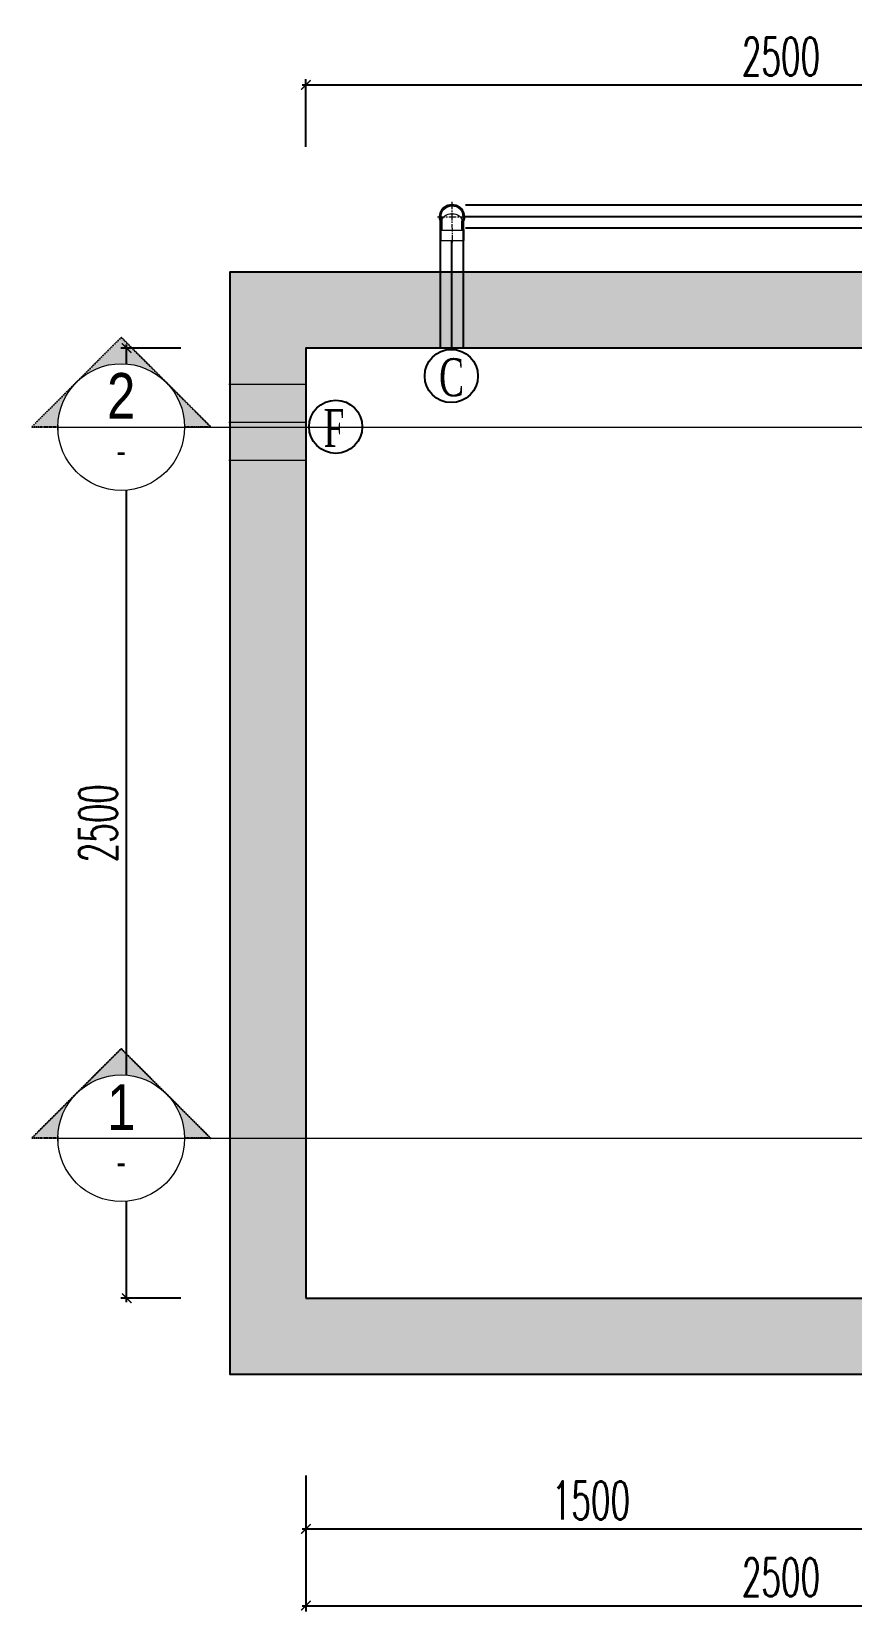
# Model space of a CAD drawing. Header units: millimetres. Extents: x -225363 to 347188, y -782467 to 813415.
# Drawn here: x 47211 to 49368, y 17715 to 21872 of the extents above; entities that cross this region are included whole.
import ezdxf
from ezdxf.enums import TextEntityAlignment as Align

# ---------------------------------------------------------------- set-up
doc = ezdxf.new("R2010")
doc.units = ezdxf.units.MM
doc.set_wipeout_variables(frame=1)
for name, pattern in [('$1$HIDDEN', [0.375, 0.25, -0.125]), ('CENTER2', [1.125, 0.75, -0.125, 0.125, -0.125]), ('HIDDEN', [0.375, 0.25, -0.125])]:
    doc.linetypes.add(name, pattern=pattern)
for name, color, linetype, lineweight in [('0.04 Thu tràn', 6, 'Continuous', 0), ('day dien nguon', 251, 'Continuous', 9), ('duong bao khuat', 251, 'Continuous', 0), ('Duong tam', 32, 'CENTER2', 0), ('KTV-KT-NET THAY', 7, 'Continuous', 18), ('KTV-KT-TEXT CHU', 7, 'Continuous', 9), ('KTV-KT-TEXT GHI CHU', 2, 'Continuous', 5), ('Net manh', 54, 'Continuous', 0), ('Phu kien uPVC', 3, 'Continuous', 0)]:
    doc.layers.add(name, color=color, linetype=linetype, lineweight=lineweight)
for name, color, linetype in [('0.06 Trả nước', 3, 'Continuous'), ('KTV-KT-NET CAT SECTION', 9, 'HIDDEN'), ('Text', 3, 'Continuous')]:
    doc.layers.add(name, color=color, linetype=linetype)
doc.styles.add('Arial', font='arial_1.ttf')
doc.styles.add('HW_vnsimli', font='vnsimli.shx', dxfattribs={"width": 0.6})
doc.styles.add('mat bang 150', font='vntimeh.shx', dxfattribs={"width": 0.75})
doc.dimstyles.new('HW_ 1-50', dxfattribs={"dimscale": 50, "dimtxt": 2, "dimasz": 0.5, "dimexe": 0.3, "dimexo": 0, "dimgap": 0.5, "dimtad": 1, "dimdec": 0, "dimrnd": 10, "dimzin": 0, "dimdsep": 46, "dimtxsty": 'HW_vnsimli', "dimblk": 'ARCHTICK', "dimcen": 0.5, "dimdle": 0.2, "dimclrd": 8, "dimclre": 8, "dimclrt": 3, "dimadec": 0, "dimazin": 0, "dimtfac": 0.0001, "dimtdec": 0, "dimtix": 1, "dimtmove": 0, "dimatfit": 3, "dimldrblk": 'CLOSEDBLANK', "dimfxl": 0.18, "dimtfill": 1, "dimtolj": 1, "dimtzin": 0, "dimarcsym": 1})

# ---------------------------------------------------------------- blocks, each defined once
blk = doc.blocks.new('B88100C1')
at = {"color": 0}
blk.add_wipeout([(-50, 60.5), (-50, -60.5), (-50.6, -60.5), (-52, -60.5), (-54.7, -60.5), (-55.3, -60.5), (-56.1, -60.5), (-57.5, -60.5), (-58.3, -60.5), (-59, -60.5), (-59.5, -60.5), (-60.2, -60.5), (-63.7, -60.5), (-65, -60.5), (-66, -60.5), (-67, -60.5), (-67.5, -60.5), (-68, -60.5), (-69.1, -60.5), (-69.2, -60.5), (-105.7, -60.5), (-111.2, -55), (-138.8, -55), (-147.4, -59.1), (-154.5, -61.3), (-166.5, -63.2), (-176.3, -62.9), (-186, -61.2), (-200.2, -55.6), (-211.8, -47.5), (-223.1, -34.3), (-228.4, -24.3), (-231.8, -13.6), (-233.2, 0), (-232.6, 8.8), (-231.1, 16.3), (-227.8, 25.7), (-223.7, 33.5), (-217.6, 41.6), (-210.2, 48.8), (-202.9, 54), (-193, 58.9), (-180, 62.5), (-171.8, 63.2), (-170, 63.2), (-163.2, 62.9), (-156.5, 61.8), (-148.8, 59.6), (-142.6, 57), (-138.8, 55), (-111.2, 55), (-105.7, 60.5), (-69.2, 60.5), (-68.7, 60.5), (-67.7, 60.5), (-66.1, 60.5), (-64.7, 60.5), (-63.9, 60.5), (-63.7, 60.5), (-60.2, 60.5), (-60, 60.5), (-59.3, 60.5), (-57.8, 60.5), (-57, 60.5), (-56, 60.5), (-55.5, 60.5), (-54.7, 60.5), (-52, 60.5), (-51, 60.5), (-50.4, 60.5)], dxfattribs=at).dxf.layer = 'duong bao khuat'
at = {"layer": 'Duong tam', "color": 8, "ltscale": 50}
for p, q in [((-245, 0), (-38.5, 0)), ((-170, 72.5), (-170, -72.5))]:
    blk.add_line(p, q, dxfattribs=at)
at = {"layer": 'Net manh', "color": 0, "ltscale": 50}
for p, q in [((-106.7, 50.5), (-148.2, 50.5)), ((-102.2, 55), (-106.7, 50.5)), ((-50, 55), (-102.2, 55)), ((-102.2, 55), (-102.2, -55)), ((-106.7, -50.5), (-148.2, -50.5)), ((-102.2, -55), (-106.7, -50.5)), ((-102.2, -55), (-50, -55))]:
    blk.add_line(p, q, dxfattribs=at)
for radius, start, end in [(63.2, 60.40921, 299.59079), (55, 90, 270)]:
    blk.add_arc((-170, 0), radius, start, end, dxfattribs=at)
blk.add_ellipse((-148.2, 0), major_axis=(0, -50.5), ratio=0.72863, start_param=3.141593, end_param=6.283185, dxfattribs=at)
at = {"layer": 'Phu kien uPVC', "color": 0, "ltscale": 50}
for p, q in [((-170, 55), (-111.2, 55)), ((-105.7, 60.5), (-111.2, 55)), ((-50, 60.5), (-105.7, 60.5)), ((-50, 60.5), (-50, -60.5)), ((-170, -55), (-111.2, -55)), ((-105.7, -60.5), (-111.2, -55)), ((-105.7, -60.5), (-50, -60.5))]:
    blk.add_line(p, q, dxfattribs=at)
blk.add_arc((-170, 0), 60.5, 65.38002, 294.61998, dxfattribs=at)
blk = doc.blocks.new('PMBCB')
h = blk.add_hatch()
h.set_pattern_fill('BTCT2', color=8, scale=30, pattern_type=2)
h.set_pattern_definition([(50, (-27194.2, -11189.96), (215.17805, -18.8256), [22.5, -247.5]), (355, (-27194.2, -11189.96), (-41.6254, 225.6576), [18, -198]), (100.4514, (-27176.26, -11191.53), (173.5528, 206.8319), [19.122, -210.3426]), (46.1842, (-27194.2, -11129.96), (320.1723, -49.6557), [33.75, -371.25]), (96.6356, (-27167.5, -11134.1), (280.3988, 292.2354), [28.683, -315.514]), (351.1842, (-27194.2, -11129.96), (280.3986, 292.2356), [27, -297]), (21, (-27164.2, -11144.96), (179.0721, -120.7857), [22.5, -247.5]), (326, (-27164.2, -11144.96), (72.9946, 217.545), [18, -198]), (71.4514, (-27149.27, -11155.03), (252.0668, 96.7591), [19.122, -210.3426]), (37.5, (-27194.194, -11189.96), (3.64796, 99.86816), [0, -195.6, 0, -201, 0, -198.75]), (7.5, (-27194.19, -11189.96), (78.92086, 118.3235), [0, -114.6, 0, -191.1, 0, -75.75]), (327.5, (-27261.094, -11189.96), (160.14673, -6.76646), [0, -75, 0, -234, 0, -310.5]), (317.5, (-27291.1, -11189.96), (174.95585, 30.0315), [0, -97.5, 0, -155.4, 0, -220.5]), (45, (-27194.19, -11189.96), (-63.6396, 63.6396), []), (45, (-27194.19, -11168.96), (-63.6396, 63.6396), [])])
h.paths.add_polyline_path([(6600, 2700), (-2900, 2700), (-2900, -200), (6600, -200)])
h.paths.add_polyline_path([(5000, 2500), (5000, 0), (0, 0), (0, 2500)], flags=16)
h.paths.add_polyline_path([(5200, 2500), (6400, 2500), (6400, 0), (5200, 0)], flags=16)
h.paths.add_polyline_path([(-200, 2500), (-200, 0), (-2700, 0), (-2700, 2500)], flags=16)
h.paths.add_polyline_path([(5351, 389.3), (6075.7, 389.3), (6075.7, 539.3), (5351, 539.3)], flags=0)
h.paths.add_polyline_path([(5451.7, 547.4), (5986, 547.4), (5986, 775.9), (5451.7, 775.9)], flags=0)
h.paths.add_polyline_path([(4155.1, 389.3), (4879.8, 389.3), (4879.8, 539.3), (4155.1, 539.3)], flags=0)
h.paths.add_polyline_path([(4255.8, 547.4), (4790.1, 547.4), (4790.1, 775.9), (4255.8, 775.9)], flags=0)
h.paths.add_polyline_path([(-1032.1, 389.3), (-307.4, 389.3), (-307.4, 539.3), (-1032.1, 539.3)], flags=0)
h.paths.add_polyline_path([(-931.4, 547.4), (-397.1, 547.4), (-397.1, 775.9), (-931.4, 775.9)], flags=0)
blk.add_lwpolyline([(0, 2700), (-2900, 2700), (-2900, -200), (0, -200)])
blk.add_lwpolyline([(-2700, 0), (-200, 0), (-200, 2500), (-2700, 2500)], close=True)
at = {"layer": '0.04 Thu tràn'}
for p, q in [((-2902.5, 2405.2), (-2700, 2405.1)), ((-2902.6, 2205.2), (-2700, 2205.1))]:
    blk.add_line(p, q, dxfattribs=at)
at = {"layer": '0.04 Thu tràn', "color": 8}
blk.add_line((-2902.5, 2305.2), (-2700, 2305.1), dxfattribs=at)
at = {"layer": '0.06 Trả nước'}
for p, q in [((941.3, 2875.9, 0), (-2279.6, 2876, 0)), ((-2345.6, 2500, 0), (-2345.6, 2846, 0)), ((-2285.6, 2500, 0), (-2285.6, 2846, 0)), ((941.3, 2815.9, 0), (-2279.6, 2816, 0))]:
    blk.add_line(p, q, dxfattribs=at)
at = {"layer": '0.06 Trả nước', "color": 8}
for p, q in [((-2315.6, 2500, 0), (-2315.6, 2846, 0)), ((941.3, 2845.9, 0), (-2279.6, 2846, 0))]:
    blk.add_line(p, q, dxfattribs=at)
at = {"layer": '0.06 Trả nước', "xscale": -0.5207156087369332, "yscale": 0.5207156087369332, "zscale": 0.5207156087369337, "rotation": 90.03239264988672}
blk.add_blockref('B88100C1', (-2315.5, 2757.5), dxfattribs=at)
blk = doc.blocks.new('_ARCHTICK')
at = {"const_width": 0.15}
blk.add_lwpolyline([(-0.5, -0.5), (0.5, 0.5)], dxfattribs=at)
blk = doc.blocks.new('*D118')
at = {"color": 8, "lineweight": -2, "transparency": 16777216}
for p, q in [((47933.1, 18072.6), (47933.1, 17917.1)), ((49433.1, 18072.6), (49433.1, 17917.1)), ((47923.1, 17932.1), (49443.1, 17932.1))]:
    blk.add_line(p, q, dxfattribs=at)
at = {"layer": 'Defpoints', "color": 0, "transparency": 16777216}
for p in [(47933.1, 18072.6), (49433.1, 18072.6), (49433.1, 17932.1)]:
    blk.add_point(p, dxfattribs=at)
at = {"color": 8, "lineweight": -2, "transparency": 16777216, "xscale": 25, "yscale": 25, "zscale": 25, "rotation": 180}
blk.add_blockref('_ARCHTICK', (47933.1, 17932.1), dxfattribs=at)
at = {"color": 8, "lineweight": -2, "transparency": 16777216, "xscale": 25, "yscale": 25, "zscale": 25}
blk.add_blockref('_ARCHTICK', (49433.1, 17932.1), dxfattribs=at)
at = {"color": 3, "transparency": 16777216, "insert": (48683.1, 18007.1), "char_height": 100, "attachment_point": 5, "style": 'HW_vnsimli', "bg_fill": 3, "box_fill_scale": 1.1, "bg_fill_color": 256, "bg_fill_true_color": 13158600, "bg_fill_transparency": 0}
blk.add_mtext('\\A1;1500', dxfattribs=at)
blk = doc.blocks.new('_ClosedBlank')
at = {"color": 0, "linetype": 'ByBlock', "lineweight": -2}
for p, q in [((-1, 0.17), (0, 0)), ((-1, 0.17), (-1, -0.17)), ((0, 0), (-1, -0.17))]:
    blk.add_line(p, q, dxfattribs=at)
blk = doc.blocks.new('*D120')
at = {"color": 8, "lineweight": -2, "transparency": 16777216}
for p, q in [((47604.3, 21039.1), (47446.4, 21039.1)), ((47461.4, 18529.1), (47461.4, 21049.1)), ((47604.3, 18539.1), (47446.4, 18539.1))]:
    blk.add_line(p, q, dxfattribs=at)
at = {"layer": 'Defpoints', "color": 0, "transparency": 16777216}
for p in [(47461.4, 21039.1), (47604.3, 21039.1), (47604.3, 18539.1)]:
    blk.add_point(p, dxfattribs=at)
at = {"color": 8, "lineweight": -2, "transparency": 16777216, "xscale": 25, "yscale": 25, "zscale": 25}
for p, rotation in [((47461.4, 21039.1), 90), ((47461.4, 18539.1), 270)]:
    blk.add_blockref('_ARCHTICK', p, dxfattribs=dict(at, rotation=rotation))
at = {"color": 3, "transparency": 16777216, "insert": (47386.4, 19789.1), "char_height": 100, "attachment_point": 5, "rotation": 90, "style": 'HW_vnsimli', "bg_fill": 3, "box_fill_scale": 1.1, "bg_fill_color": 256, "bg_fill_true_color": 13158600, "bg_fill_transparency": 0}
blk.add_mtext('\\A1;2500', dxfattribs=at)
blk = doc.blocks.new('*D121')
at = {"color": 8, "lineweight": -2, "transparency": 16777216}
for p, q in [((47933.1, 18072.6), (47933.1, 17715)), ((50433.1, 18072.6), (50433.1, 17715)), ((47923.1, 17730), (50443.1, 17730))]:
    blk.add_line(p, q, dxfattribs=at)
at = {"layer": 'Defpoints', "color": 0, "transparency": 16777216}
for p in [(47933.1, 18072.6), (50433.1, 18072.6), (50433.1, 17730)]:
    blk.add_point(p, dxfattribs=at)
at = {"color": 8, "lineweight": -2, "transparency": 16777216, "xscale": 25, "yscale": 25, "zscale": 25, "rotation": 180}
blk.add_blockref('_ARCHTICK', (47933.1, 17730), dxfattribs=at)
at = {"color": 8, "lineweight": -2, "transparency": 16777216, "xscale": 25, "yscale": 25, "zscale": 25}
blk.add_blockref('_ARCHTICK', (50433.1, 17730), dxfattribs=at)
at = {"color": 3, "transparency": 16777216, "insert": (49183.1, 17805), "char_height": 100, "attachment_point": 5, "style": 'HW_vnsimli', "bg_fill": 3, "box_fill_scale": 1.1, "bg_fill_color": 256, "bg_fill_true_color": 13158600, "bg_fill_transparency": 0}
blk.add_mtext('\\A1;2500', dxfattribs=at)
blk = doc.blocks.new('*D127')
at = {"color": 8, "lineweight": -2, "transparency": 16777216}
for p, q in [((47933.1, 21569.1), (47933.1, 21746.6)), ((50433.1, 21569.1), (50433.1, 21746.6)), ((50443.1, 21731.6), (47923.1, 21731.6))]:
    blk.add_line(p, q, dxfattribs=at)
at = {"layer": 'Defpoints', "color": 0, "transparency": 16777216}
for p in [(47933.1, 21731.6), (47933.1, 21569.1), (50433.1, 21569.1)]:
    blk.add_point(p, dxfattribs=at)
at = {"color": 8, "lineweight": -2, "transparency": 16777216, "xscale": 25, "yscale": 25, "zscale": 25, "rotation": 180}
blk.add_blockref('_ARCHTICK', (47933.1, 21731.6), dxfattribs=at)
at = {"color": 8, "lineweight": -2, "transparency": 16777216, "xscale": 25, "yscale": 25, "zscale": 25}
blk.add_blockref('_ARCHTICK', (50433.1, 21731.6), dxfattribs=at)
at = {"color": 3, "transparency": 16777216, "insert": (49183.1, 21806.6), "char_height": 100, "attachment_point": 5, "style": 'HW_vnsimli', "bg_fill": 3, "box_fill_scale": 1.1, "bg_fill_color": 256, "bg_fill_true_color": 13158600, "bg_fill_transparency": 0}
blk.add_mtext('\\A1;2500', dxfattribs=at)
blk = doc.blocks.new('*U136')
blk.add_wipeout([(0, 625), (128, 612), (262, 568), (388, 496), (504, 369), (575, 246), (618, 90), (618, 0), (618, -95), (584, -224), (533, -326), (455, -429), (324, -535), (208, -589), (76, -620), (0, -620), (-135, -610), (-286, -556), (-409, -473), (-508, -363), (-592, -200), (-621, -74), (-621, 0), (-605, 156), (-533, 326), (-442, 442), (-337, 527), (-190, 595)])
at = {"layer": 'KTV-KT-NET CAT SECTION'}
h = blk.add_hatch(color=256, dxfattribs=at)
h.paths.add_polyline_path([(-442, 442), (-884, 0), (-625, 0, -0.198912)])
h.paths.add_polyline_path([(442, 442), (0, 884), (-442, 442, -0.198912), (0, 625, -0.198912)])
h.paths.add_polyline_path([(625, 0), (884, 0), (442, 442, -0.198912)])
blk.add_lwpolyline([(-625, 0), (-884, 0), (0, 884), (884, 0), (625, 0)], dxfattribs=at)
at = {"layer": 'KTV-KT-TEXT GHI CHU'}
blk.add_line((-625, 0), (625, 0), dxfattribs=at)
blk.add_circle((0, 0), 625, dxfattribs=at)
at = {"layer": 'KTV-KT-TEXT CHU', "linetype": 'HIDDEN', "style": 'Arial', "width": 0.8}
blk.add_attdef('KI-HIEU', text='', height=450, dxfattribs=at).set_placement((0, 83), align=Align.CENTER)
blk.add_attdef('BAN-VE', text='', height=250, dxfattribs=at).set_placement((0, -234), align=Align.MIDDLE_CENTER)

msp = doc.modelspace()

# ---------------------------------------------------------------- block references
msp.add_blockref('PMBCB', (50633.1, 18539.1))

# ---------------------------------------------------------------- dimensions: what is measured, and where the dimension line sits
for base, p1, p2, picture, middle in [((47933.1, 21731.6), (50433.1, 21569.1), (47933.1, 21569.1), '*D127', (49183.1, 21806.6)), ((49433.1, 17932.1), (47933.1, 18072.6), (49433.1, 18072.6), '*D118', (48683.1, 18007.1))]:
    dim = msp.add_linear_dim(base=base, p1=p1, p2=p2, dimstyle='HW_ 1-50')
    dim.commit()
    dim.dimension.update_dxf_attribs({"geometry": picture, "text_midpoint": middle})
dim = msp.add_linear_dim(base=(47461.4, 21039.1), p1=(47604.3, 18539.1), p2=(47604.3, 21039.1), angle=90, dimstyle='HW_ 1-50')
dim.commit()
dim.dimension.update_dxf_attribs({"geometry": '*D120', "text_midpoint": (47386.4, 19789.1)})

# ---------------------------------------------------------------- next in the draw order: linework, layer by layer
for centre in [(48315.7, 20965.9), (48011.6, 20832.3)]:
    msp.add_circle(centre, 70)

# ---------------------------------------------------------------- next in the draw order: block references
at = {"layer": 'KTV-KT-NET THAY', "xscale": 0.2666666666666667, "yscale": 0.2666666666666667, "zscale": 0.2666666666666667}
for p, values in [((47447.2, 20831.6), {'BAN-VE': '-', 'KI-HIEU': '2'}), ((47447.2, 18960.1), {'BAN-VE': '-', 'KI-HIEU': '1'})]:
    msp.add_blockref('*U136', p, dxfattribs=at).add_auto_attribs(values)

# ---------------------------------------------------------------- next in the draw order: texts
at = {"layer": 'Text', "color": 3, "ltscale": 2, "style": 'mat bang 150', "width": 0.65}
for s, p in [('c', (48283.6, 20912.7)), ('f', (47979.6, 20779.2))]:
    msp.add_text(s, height=100, dxfattribs=at).set_placement(p)

# ---------------------------------------------------------------- next in the draw order: dimensions: what is measured, and where the dimension line sits
dim = msp.add_linear_dim(base=(50433.1, 17730), p1=(47933.1, 18072.6), p2=(50433.1, 18072.6), dimstyle='HW_ 1-50')
dim.commit()
dim.dimension.update_dxf_attribs({"geometry": '*D121', "text_midpoint": (49183.1, 17805)})

# ---------------------------------------------------------------- next in the draw order: linework, layer by layer
at = {"layer": 'day dien nguon', "color": 2, "linetype": '$1$HIDDEN', "ltscale": 5}
for p, q in [((47447.2, 20831.6), (57380.2, 20831.6)), ((47447.2, 18960.1), (57380.2, 18960.1))]:
    msp.add_line(p, q, dxfattribs=at)

doc.saveas('drawing.dxf')
